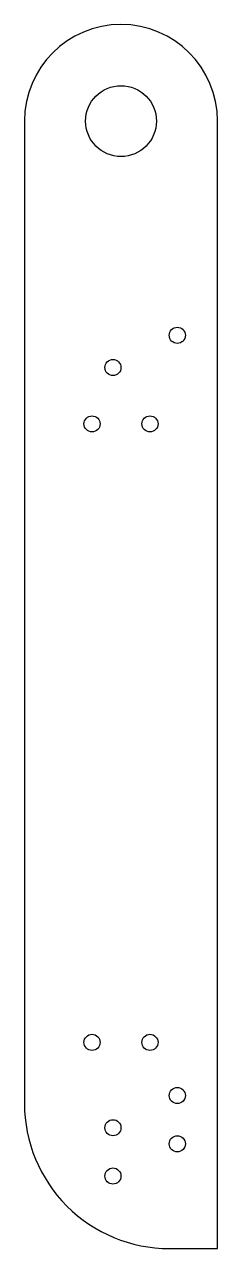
# Model space of a CAD drawing. Header units: millimetres. Extents: x 0 to 60, y -370 to 10.
import ezdxf

# ---------------------------------------------------------------- set-up
doc = ezdxf.new("R2010")
doc.units = ezdxf.units.MM
doc.layers.get('0').update_dxf_attribs({"linetype": 'CONTINUOUS'})

msp = doc.modelspace()

# ---------------------------------------------------------------- linework, layer by layer
msp.add_lwpolyline([(0, -325, 0.414214), (45, -370), (60, -370), (60, -20, 1), (0, -20)], format="xyb", close=True)
for centre, radius in [((30, -20), 11), ((47.5, -86.5), 2.5), ((27.5, -96.5), 2.5), ((21, -114), 2.5), ((39, -114), 2.5), ((21, -306), 2.5), ((39, -306), 2.5), ((47.5, -322.5), 2.5), ((27.5, -332.5), 2.5), ((47.5, -337.5), 2.5), ((27.5, -347.5), 2.5)]:
    msp.add_circle(centre, radius)

doc.saveas('drawing.dxf')
